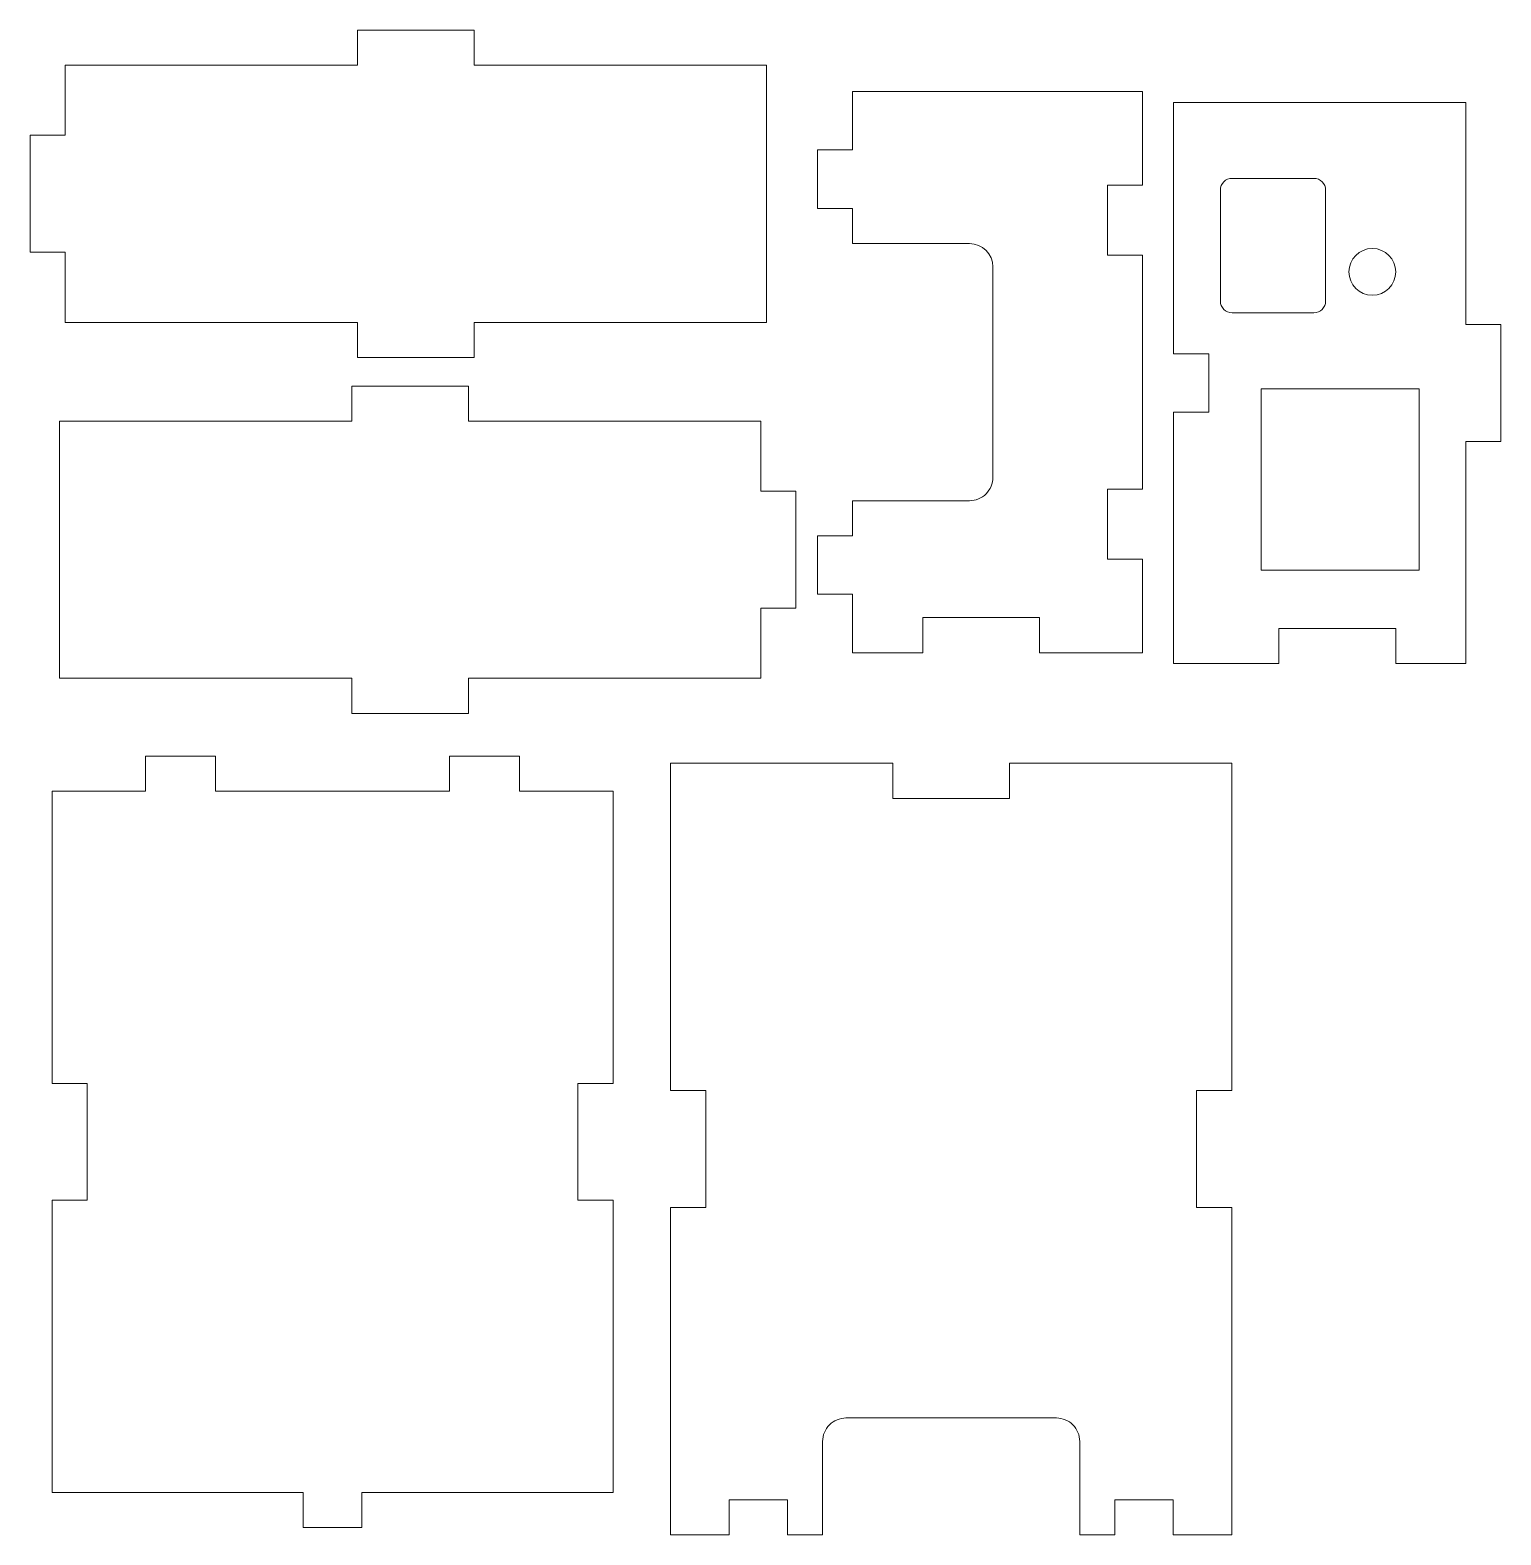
# Model space of a CAD drawing. Header units: millimetres. Extents: x -386 to 231, y -1182 to 269.
# Drawn here: x -366.1 to -240.3, y -252.7 to -123.9 of the extents above; entities that cross this region are included whole.
import ezdxf

# ---------------------------------------------------------------- set-up
doc = ezdxf.new("R2010")
doc.units = ezdxf.units.MM
doc.header["$MEASUREMENT"] = 0
doc.layers.add('3MM_TOPSIDE_ADAPTER', color=7, linetype='Continuous')

msp = doc.modelspace()

# ---------------------------------------------------------------- linework, layer by layer
at = {"layer": '3MM_TOPSIDE_ADAPTER', "color": 114, "lineweight": 9}
for points, knots in [([(-338.089, -123.941), (-338.089, -123.941), (-338.089, -126.941), (-338.089, -126.941), (-338.089, -126.941), (-338.089, -126.941), (-363.0889, -126.941), (-363.0889, -126.941), (-363.0889, -126.941), (-363.0889, -126.941), (-363.0889, -132.941), (-363.0889, -132.941), (-363.0889, -132.941), (-363.0889, -132.941), (-366.0889, -132.941), (-366.0889, -132.941), (-366.0889, -132.941), (-366.0889, -132.941), (-366.0889, -142.941), (-366.0889, -142.941), (-366.0889, -142.941), (-366.0889, -142.941), (-363.0889, -142.941), (-363.0889, -142.941), (-363.0889, -142.941), (-363.0889, -142.941), (-363.0889, -148.941), (-363.0889, -148.941), (-363.0889, -148.941), (-363.0889, -148.941), (-338.089, -148.941), (-338.089, -148.941), (-338.089, -148.941), (-338.089, -148.941), (-338.089, -151.941), (-338.089, -151.941), (-338.089, -151.941), (-338.089, -151.941), (-328.089, -151.941), (-328.089, -151.941), (-328.089, -151.941), (-328.089, -151.941), (-328.089, -148.941), (-328.089, -148.941), (-328.089, -148.941), (-328.089, -148.941), (-303.089, -148.941), (-303.089, -148.941), (-303.089, -148.941), (-303.089, -148.941), (-303.089, -126.941), (-303.089, -126.941), (-303.089, -126.941), (-303.089, -126.941), (-328.089, -126.941), (-328.089, -126.941), (-328.089, -126.941), (-328.089, -126.941), (-328.089, -123.941), (-328.089, -123.941), (-328.089, -123.941), (-328.089, -123.941), (-338.089, -123.941), (-338.089, -123.941)], [0, 0, 0, 0, 0.05882353, 0.05882353, 0.05882353, 0.05882353, 0.11764706, 0.11764706, 0.11764706, 0.11764706, 0.17647059, 0.17647059, 0.17647059, 0.17647059, 0.23529412, 0.23529412, 0.23529412, 0.23529412, 0.29411765, 0.29411765, 0.29411765, 0.29411765, 0.35294118, 0.35294118, 0.35294118, 0.35294118, 0.41176471, 0.41176471, 0.41176471, 0.41176471, 0.47058824, 0.47058824, 0.47058824, 0.47058824, 0.52941176, 0.52941176, 0.52941176, 0.52941176, 0.58823529, 0.58823529, 0.58823529, 0.58823529, 0.64705882, 0.64705882, 0.64705882, 0.64705882, 0.70588235, 0.70588235, 0.70588235, 0.70588235, 0.76470588, 0.76470588, 0.76470588, 0.76470588, 0.82352941, 0.82352941, 0.82352941, 0.82352941, 0.88235294, 0.88235294, 0.88235294, 0.88235294, 1, 1, 1, 1]), ([(-295.7147, -177.197), (-295.7147, -177.197), (-289.7146, -177.197), (-289.7146, -177.197), (-289.7146, -177.197), (-289.7146, -177.197), (-289.7147, -174.197), (-289.7147, -174.197), (-289.7147, -174.197), (-289.7147, -174.197), (-279.7147, -174.197), (-279.7147, -174.197), (-279.7147, -174.197), (-279.7147, -174.197), (-279.7147, -177.197), (-279.7147, -177.197), (-279.7147, -177.197), (-279.7147, -177.197), (-270.9198, -177.197), (-270.9198, -177.197), (-270.9198, -177.197), (-270.9198, -177.197), (-270.9197, -169.197), (-270.9197, -169.197), (-270.9197, -169.197), (-270.9197, -169.197), (-273.9198, -169.197), (-273.9198, -169.197), (-273.9198, -169.197), (-273.9198, -169.197), (-273.9198, -163.197), (-273.9198, -163.197), (-273.9198, -163.197), (-273.9198, -163.197), (-270.9198, -163.197), (-270.9198, -163.197), (-270.9198, -163.197), (-270.9198, -163.197), (-270.9198, -143.1972), (-270.9198, -143.1972), (-270.9198, -143.1972), (-270.9198, -143.1972), (-273.9198, -143.1971), (-273.9198, -143.1971), (-273.9198, -143.1971), (-273.9198, -143.1971), (-273.9198, -137.1971), (-273.9198, -137.1971), (-273.9198, -137.1971), (-273.9198, -137.1971), (-270.9198, -137.1971), (-270.9198, -137.1971), (-270.9198, -137.1971), (-270.9198, -137.1971), (-270.9198, -129.1971), (-270.9198, -129.1971), (-270.9198, -129.1971), (-270.9198, -129.1971), (-295.7147, -129.1971), (-295.7147, -129.1971), (-295.7147, -129.1971), (-295.7147, -129.1971), (-295.7147, -134.1971), (-295.7147, -134.1971), (-295.7147, -134.1971), (-295.7147, -134.1971), (-298.7147, -134.1971), (-298.7147, -134.1971), (-298.7147, -134.1971), (-298.7147, -134.1971), (-298.7147, -139.1971), (-298.7147, -139.1971), (-298.7147, -139.1971), (-298.7147, -139.1971), (-295.7147, -139.1971), (-295.7147, -139.1971), (-295.7147, -139.1971), (-295.7147, -139.1971), (-295.7147, -142.1971), (-295.7147, -142.1971), (-295.7147, -142.1971), (-295.7147, -142.1971), (-285.7147, -142.1971), (-285.7147, -142.1971), (-285.7147, -142.1971), (-284.6101, -142.1971), (-283.7147, -143.0925), (-283.7147, -144.1971), (-283.7147, -144.1971), (-283.7147, -144.1971), (-283.7146, -162.197), (-283.7146, -162.197), (-283.7146, -162.197), (-283.7147, -162.7274), (-283.9254, -163.2361), (-284.3005, -163.6112), (-284.3005, -163.6112), (-284.6755, -163.9863), (-285.1842, -164.1971), (-285.7148, -164.197), (-285.7148, -164.197), (-285.7148, -164.197), (-295.7148, -164.197), (-295.7148, -164.197), (-295.7148, -164.197), (-295.7148, -164.197), (-295.7147, -167.197), (-295.7147, -167.197), (-295.7147, -167.197), (-295.7147, -167.197), (-298.7147, -167.197), (-298.7147, -167.197), (-298.7147, -167.197), (-298.7147, -167.197), (-298.7147, -172.197), (-298.7147, -172.197), (-298.7147, -172.197), (-298.7147, -172.197), (-295.7147, -172.197), (-295.7147, -172.197), (-295.7147, -172.197), (-295.7147, -172.197), (-295.7147, -177.197), (-295.7147, -177.197)], [0, 0, 0, 0, 0.03125, 0.03125, 0.03125, 0.03125, 0.0625, 0.0625, 0.0625, 0.0625, 0.09375, 0.09375, 0.09375, 0.09375, 0.125, 0.125, 0.125, 0.125, 0.15625, 0.15625, 0.15625, 0.15625, 0.1875, 0.1875, 0.1875, 0.1875, 0.21875, 0.21875, 0.21875, 0.21875, 0.25, 0.25, 0.25, 0.25, 0.28125, 0.28125, 0.28125, 0.28125, 0.3125, 0.3125, 0.3125, 0.3125, 0.34375, 0.34375, 0.34375, 0.34375, 0.375, 0.375, 0.375, 0.375, 0.40625, 0.40625, 0.40625, 0.40625, 0.4375, 0.4375, 0.4375, 0.4375, 0.46875, 0.46875, 0.46875, 0.46875, 0.5, 0.5, 0.5, 0.5, 0.53125, 0.53125, 0.53125, 0.53125, 0.5625, 0.5625, 0.5625, 0.5625, 0.59375, 0.59375, 0.59375, 0.59375, 0.625, 0.625, 0.625, 0.625, 0.65625, 0.65625, 0.65625, 0.65625, 0.6875, 0.6875, 0.6875, 0.6875, 0.71875, 0.71875, 0.71875, 0.71875, 0.75, 0.75, 0.75, 0.75, 0.78125, 0.78125, 0.78125, 0.78125, 0.8125, 0.8125, 0.8125, 0.8125, 0.84375, 0.84375, 0.84375, 0.84375, 0.875, 0.875, 0.875, 0.875, 0.90625, 0.90625, 0.90625, 0.90625, 0.9375, 0.9375, 0.9375, 0.9375, 1, 1, 1, 1]), ([(-265.2509, -151.6231), (-265.2509, -151.6231), (-265.2509, -156.623), (-265.2509, -156.623), (-265.2509, -156.623), (-265.2509, -156.623), (-268.2509, -156.623), (-268.2509, -156.623), (-268.2509, -156.623), (-268.2509, -156.623), (-268.2509, -178.123), (-268.2509, -178.123), (-268.2509, -178.123), (-268.2509, -178.123), (-259.2509, -178.123), (-259.2509, -178.123), (-259.2509, -178.123), (-259.2509, -178.123), (-259.2509, -175.123), (-259.2509, -175.123), (-259.2509, -175.123), (-259.2509, -175.123), (-249.2509, -175.123), (-249.2509, -175.123), (-249.2509, -175.123), (-249.2509, -175.123), (-249.2509, -178.123), (-249.2509, -178.123), (-249.2509, -178.123), (-249.2509, -178.123), (-243.2509, -178.123), (-243.2509, -178.123), (-243.2509, -178.123), (-243.2509, -178.123), (-243.2509, -159.123), (-243.2509, -159.123), (-243.2509, -159.123), (-243.2509, -159.123), (-240.2509, -159.123), (-240.2509, -159.123), (-240.2509, -159.123), (-240.2509, -159.123), (-240.2509, -149.1231), (-240.2509, -149.1231), (-240.2509, -149.1231), (-240.2509, -149.1231), (-243.2509, -149.1231), (-243.2509, -149.1231), (-243.2509, -149.1231), (-243.2509, -149.1231), (-243.2509, -130.1231), (-243.2509, -130.1231), (-243.2509, -130.1231), (-243.2509, -130.1231), (-268.2509, -130.1231), (-268.2509, -130.1231), (-268.2509, -130.1231), (-268.2509, -130.1231), (-268.2509, -151.6231), (-268.2509, -151.6231), (-268.2509, -151.6231), (-268.2509, -151.6231), (-265.2509, -151.6231), (-265.2509, -151.6231)], [0, 0, 0, 0, 0.05882353, 0.05882353, 0.05882353, 0.05882353, 0.11764706, 0.11764706, 0.11764706, 0.11764706, 0.17647059, 0.17647059, 0.17647059, 0.17647059, 0.23529412, 0.23529412, 0.23529412, 0.23529412, 0.29411765, 0.29411765, 0.29411765, 0.29411765, 0.35294118, 0.35294118, 0.35294118, 0.35294118, 0.41176471, 0.41176471, 0.41176471, 0.41176471, 0.47058824, 0.47058824, 0.47058824, 0.47058824, 0.52941176, 0.52941176, 0.52941176, 0.52941176, 0.58823529, 0.58823529, 0.58823529, 0.58823529, 0.64705882, 0.64705882, 0.64705882, 0.64705882, 0.70588235, 0.70588235, 0.70588235, 0.70588235, 0.76470588, 0.76470588, 0.76470588, 0.76470588, 0.82352941, 0.82352941, 0.82352941, 0.82352941, 0.88235294, 0.88235294, 0.88235294, 0.88235294, 1, 1, 1, 1]), ([(-264.2509, -147.1231), (-264.2509, -147.3883), (-264.1455, -147.6426), (-263.958, -147.8302), (-263.958, -147.8302), (-263.7705, -148.0177), (-263.5161, -148.1231), (-263.2509, -148.1231), (-263.2509, -148.1231), (-263.2509, -148.1231), (-256.2509, -148.1231), (-256.2509, -148.1231), (-256.2509, -148.1231), (-255.9857, -148.1231), (-255.7313, -148.0177), (-255.5438, -147.8302), (-255.5438, -147.8302), (-255.3562, -147.6426), (-255.2509, -147.3883), (-255.2509, -147.1231), (-255.2509, -147.1231), (-255.2509, -147.1231), (-255.2509, -137.6231), (-255.2509, -137.6231), (-255.2509, -137.6231), (-255.2509, -137.0708), (-255.6986, -136.6231), (-256.2509, -136.6231), (-256.2509, -136.6231), (-256.2509, -136.6231), (-263.2509, -136.6231), (-263.2509, -136.6231), (-263.2509, -136.6231), (-263.5161, -136.6231), (-263.7705, -136.7284), (-263.958, -136.916), (-263.958, -136.916), (-264.1455, -137.1035), (-264.2509, -137.3579), (-264.2509, -137.6231), (-264.2509, -137.6231), (-264.2509, -137.6231), (-264.2509, -147.1231), (-264.2509, -147.1231)], [0, 0, 0, 0, 0.08333333, 0.08333333, 0.08333333, 0.08333333, 0.16666667, 0.16666667, 0.16666667, 0.16666667, 0.25, 0.25, 0.25, 0.25, 0.33333333, 0.33333333, 0.33333333, 0.33333333, 0.41666667, 0.41666667, 0.41666667, 0.41666667, 0.5, 0.5, 0.5, 0.5, 0.58333333, 0.58333333, 0.58333333, 0.58333333, 0.66666667, 0.66666667, 0.66666667, 0.66666667, 0.75, 0.75, 0.75, 0.75, 0.83333333, 0.83333333, 0.83333333, 0.83333333, 1, 1, 1, 1]), ([(-251.2509, -142.6231), (-252.3555, -142.6231), (-253.2509, -143.5185), (-253.2509, -144.6231), (-253.2509, -144.6231), (-253.2509, -145.7276), (-252.3555, -146.6231), (-251.2509, -146.6231), (-251.2509, -146.6231), (-250.1463, -146.6231), (-249.2509, -145.7277), (-249.2509, -144.6231), (-249.2509, -144.6231), (-249.2509, -143.5185), (-250.1463, -142.6231), (-251.2509, -142.6231)], [0, 0, 0, 0, 0.2, 0.2, 0.2, 0.2, 0.4, 0.4, 0.4, 0.4, 0.6, 0.6, 0.6, 0.6, 1, 1, 1, 1]), ([(-328.5738, -182.3881), (-328.5738, -182.3881), (-328.5738, -179.388), (-328.5738, -179.388), (-328.5738, -179.388), (-328.5738, -179.388), (-303.574, -179.3881), (-303.574, -179.3881), (-303.574, -179.3881), (-303.574, -179.3881), (-303.5739, -173.3881), (-303.5739, -173.3881), (-303.5739, -173.3881), (-303.5739, -173.3881), (-300.5739, -173.3881), (-300.5739, -173.3881), (-300.5739, -173.3881), (-300.5739, -173.3881), (-300.5739, -163.3881), (-300.5739, -163.3881), (-300.5739, -163.3881), (-300.5739, -163.3881), (-303.5739, -163.3881), (-303.5739, -163.3881), (-303.5739, -163.3881), (-303.5739, -163.3881), (-303.5739, -157.3881), (-303.5739, -157.3881), (-303.5739, -157.3881), (-303.5739, -157.3881), (-328.5738, -157.3881), (-328.5738, -157.3881), (-328.5738, -157.3881), (-328.5738, -157.3881), (-328.5738, -154.3881), (-328.5738, -154.3881), (-328.5738, -154.3881), (-328.5738, -154.3881), (-338.5738, -154.3881), (-338.5738, -154.3881), (-338.5738, -154.3881), (-338.5738, -154.3881), (-338.5738, -157.3881), (-338.5738, -157.3881), (-338.5738, -157.3881), (-338.5738, -157.3881), (-363.5738, -157.3881), (-363.5738, -157.3881), (-363.5738, -157.3881), (-363.5738, -157.3881), (-363.5738, -179.3881), (-363.5738, -179.3881), (-363.5738, -179.3881), (-363.5738, -179.3881), (-338.5738, -179.3881), (-338.5738, -179.3881), (-338.5738, -179.3881), (-338.5738, -179.3881), (-338.5738, -182.3881), (-338.5738, -182.3881), (-338.5738, -182.3881), (-338.5738, -182.3881), (-328.5738, -182.3881), (-328.5738, -182.3881)], [0, 0, 0, 0, 0.05882353, 0.05882353, 0.05882353, 0.05882353, 0.11764706, 0.11764706, 0.11764706, 0.11764706, 0.17647059, 0.17647059, 0.17647059, 0.17647059, 0.23529412, 0.23529412, 0.23529412, 0.23529412, 0.29411765, 0.29411765, 0.29411765, 0.29411765, 0.35294118, 0.35294118, 0.35294118, 0.35294118, 0.41176471, 0.41176471, 0.41176471, 0.41176471, 0.47058824, 0.47058824, 0.47058824, 0.47058824, 0.52941176, 0.52941176, 0.52941176, 0.52941176, 0.58823529, 0.58823529, 0.58823529, 0.58823529, 0.64705882, 0.64705882, 0.64705882, 0.64705882, 0.70588235, 0.70588235, 0.70588235, 0.70588235, 0.76470588, 0.76470588, 0.76470588, 0.76470588, 0.82352941, 0.82352941, 0.82352941, 0.82352941, 0.88235294, 0.88235294, 0.88235294, 0.88235294, 1, 1, 1, 1]), ([(-247.2509, -154.623), (-247.2509, -154.623), (-247.2509, -170.123), (-247.2509, -170.123), (-247.2509, -170.123), (-247.2509, -170.123), (-260.7509, -170.123), (-260.7509, -170.123), (-260.7509, -170.123), (-260.7509, -170.123), (-260.7509, -154.623), (-260.7509, -154.623), (-260.7509, -154.623), (-260.7509, -154.623), (-247.2509, -154.623), (-247.2509, -154.623)], [0, 0, 0, 0, 0.2, 0.2, 0.2, 0.2, 0.4, 0.4, 0.4, 0.4, 0.6, 0.6, 0.6, 0.6, 1, 1, 1, 1]), ([(-364.2117, -224.0366), (-364.2117, -224.0366), (-364.2117, -249.0366), (-364.2117, -249.0366), (-364.2117, -249.0366), (-364.2117, -249.0366), (-342.7117, -249.0366), (-342.7117, -249.0366), (-342.7117, -249.0366), (-342.7117, -249.0366), (-342.7117, -252.0366), (-342.7117, -252.0366), (-342.7117, -252.0366), (-342.7117, -252.0366), (-337.7118, -252.0366), (-337.7118, -252.0366), (-337.7118, -252.0366), (-337.7118, -252.0366), (-337.7118, -249.0366), (-337.7118, -249.0366), (-337.7118, -249.0366), (-337.7118, -249.0366), (-316.2118, -249.0366), (-316.2118, -249.0366), (-316.2118, -249.0366), (-316.2118, -249.0366), (-316.2118, -224.0366), (-316.2118, -224.0366), (-316.2118, -224.0366), (-316.2118, -224.0366), (-319.2118, -224.0366), (-319.2118, -224.0366), (-319.2118, -224.0366), (-319.2118, -224.0366), (-319.2118, -214.0366), (-319.2118, -214.0366), (-319.2118, -214.0366), (-319.2118, -214.0366), (-316.2118, -214.0366), (-316.2118, -214.0366), (-316.2118, -214.0366), (-316.2118, -214.0366), (-316.2118, -189.0367), (-316.2118, -189.0367), (-316.2118, -189.0367), (-316.2118, -189.0367), (-324.2118, -189.0367), (-324.2118, -189.0367), (-324.2118, -189.0367), (-324.2118, -189.0367), (-324.2118, -186.0367), (-324.2118, -186.0367), (-324.2118, -186.0367), (-324.2118, -186.0367), (-330.2118, -186.0367), (-330.2118, -186.0367), (-330.2118, -186.0367), (-330.2118, -186.0367), (-330.2118, -189.0367), (-330.2118, -189.0367), (-330.2118, -189.0367), (-330.2118, -189.0367), (-350.2117, -189.0367), (-350.2117, -189.0367), (-350.2117, -189.0367), (-350.2117, -189.0367), (-350.2117, -186.0367), (-350.2117, -186.0367), (-350.2117, -186.0367), (-350.2117, -186.0367), (-356.2117, -186.0367), (-356.2117, -186.0367), (-356.2117, -186.0367), (-356.2117, -186.0367), (-356.2117, -189.0367), (-356.2117, -189.0367), (-356.2117, -189.0367), (-356.2117, -189.0367), (-364.2117, -189.0367), (-364.2117, -189.0367), (-364.2117, -189.0367), (-364.2117, -189.0367), (-364.2117, -214.0366), (-364.2117, -214.0366), (-364.2117, -214.0366), (-364.2117, -214.0366), (-361.2117, -214.0366), (-361.2117, -214.0366), (-361.2117, -214.0366), (-361.2117, -214.0366), (-361.2117, -224.0366), (-361.2117, -224.0366), (-361.2117, -224.0366), (-361.2117, -224.0366), (-364.2117, -224.0366), (-364.2117, -224.0366)], [0, 0, 0, 0, 0.04, 0.04, 0.04, 0.04, 0.08, 0.08, 0.08, 0.08, 0.12, 0.12, 0.12, 0.12, 0.16, 0.16, 0.16, 0.16, 0.2, 0.2, 0.2, 0.2, 0.24, 0.24, 0.24, 0.24, 0.28, 0.28, 0.28, 0.28, 0.32, 0.32, 0.32, 0.32, 0.36, 0.36, 0.36, 0.36, 0.4, 0.4, 0.4, 0.4, 0.44, 0.44, 0.44, 0.44, 0.48, 0.48, 0.48, 0.48, 0.52, 0.52, 0.52, 0.52, 0.56, 0.56, 0.56, 0.56, 0.6, 0.6, 0.6, 0.6, 0.64, 0.64, 0.64, 0.64, 0.68, 0.68, 0.68, 0.68, 0.72, 0.72, 0.72, 0.72, 0.76, 0.76, 0.76, 0.76, 0.8, 0.8, 0.8, 0.8, 0.84, 0.84, 0.84, 0.84, 0.88, 0.88, 0.88, 0.88, 0.92, 0.92, 0.92, 0.92, 1, 1, 1, 1]), ([(-263.2845, -214.6564), (-263.2845, -214.6564), (-263.2845, -186.6564), (-263.2845, -186.6564), (-263.2845, -186.6564), (-263.2845, -186.6564), (-282.2845, -186.6564), (-282.2845, -186.6564), (-282.2845, -186.6564), (-282.2845, -186.6564), (-282.2845, -189.6564), (-282.2845, -189.6564), (-282.2845, -189.6564), (-282.2845, -189.6564), (-292.2844, -189.6564), (-292.2844, -189.6564), (-292.2844, -189.6564), (-292.2844, -189.6564), (-292.2844, -186.6564), (-292.2844, -186.6564), (-292.2844, -186.6564), (-292.2844, -186.6564), (-311.2844, -186.6564), (-311.2844, -186.6564), (-311.2844, -186.6564), (-311.2844, -186.6564), (-311.2844, -214.6564), (-311.2844, -214.6564), (-311.2844, -214.6564), (-311.2844, -214.6564), (-308.2844, -214.6564), (-308.2844, -214.6564), (-308.2844, -214.6564), (-308.2844, -214.6564), (-308.2844, -224.6564), (-308.2844, -224.6564), (-308.2844, -224.6564), (-308.2844, -224.6564), (-311.2844, -224.6564), (-311.2844, -224.6564), (-311.2844, -224.6564), (-311.2844, -224.6564), (-311.2844, -252.6563), (-311.2844, -252.6563), (-311.2844, -252.6563), (-311.2844, -252.6563), (-306.2844, -252.6563), (-306.2844, -252.6563), (-306.2844, -252.6563), (-306.2844, -252.6563), (-306.2844, -249.6563), (-306.2844, -249.6563), (-306.2844, -249.6563), (-306.2844, -249.6563), (-301.2844, -249.6563), (-301.2844, -249.6563), (-301.2844, -249.6563), (-301.2844, -249.6563), (-301.2844, -252.6563), (-301.2844, -252.6563), (-301.2844, -252.6563), (-301.2844, -252.6563), (-298.2844, -252.6563), (-298.2844, -252.6563), (-298.2844, -252.6563), (-298.2844, -252.6563), (-298.2844, -244.6563), (-298.2844, -244.6563), (-298.2844, -244.6563), (-298.2844, -244.1258), (-298.0737, -243.6171), (-297.6986, -243.2421), (-297.6986, -243.2421), (-297.3235, -242.867), (-296.8148, -242.6563), (-296.2844, -242.6563), (-296.2844, -242.6563), (-296.2844, -242.6563), (-278.2845, -242.6563), (-278.2845, -242.6563), (-278.2845, -242.6563), (-277.754, -242.6563), (-277.2453, -242.867), (-276.8703, -243.2421), (-276.8703, -243.2421), (-276.4952, -243.6171), (-276.2845, -244.1258), (-276.2845, -244.6563), (-276.2845, -244.6563), (-276.2845, -244.6563), (-276.2845, -252.6563), (-276.2845, -252.6563), (-276.2845, -252.6563), (-276.2845, -252.6563), (-273.2845, -252.6563), (-273.2845, -252.6563), (-273.2845, -252.6563), (-273.2845, -252.6563), (-273.2845, -249.6563), (-273.2845, -249.6563), (-273.2845, -249.6563), (-273.2845, -249.6563), (-268.2845, -249.6563), (-268.2845, -249.6563), (-268.2845, -249.6563), (-268.2845, -249.6563), (-268.2845, -252.6563), (-268.2845, -252.6563), (-268.2845, -252.6563), (-268.2845, -252.6563), (-263.2845, -252.6563), (-263.2845, -252.6563), (-263.2845, -252.6563), (-263.2845, -252.6563), (-263.2845, -224.6564), (-263.2845, -224.6564), (-263.2845, -224.6564), (-263.2845, -224.6564), (-266.2845, -224.6564), (-266.2845, -224.6564), (-266.2845, -224.6564), (-266.2845, -224.6564), (-266.2845, -214.6564), (-266.2845, -214.6564), (-266.2845, -214.6564), (-266.2845, -214.6564), (-263.2845, -214.6564), (-263.2845, -214.6564)], [0, 0, 0, 0, 0.03030303, 0.03030303, 0.03030303, 0.03030303, 0.06060606, 0.06060606, 0.06060606, 0.06060606, 0.09090909, 0.09090909, 0.09090909, 0.09090909, 0.12121212, 0.12121212, 0.12121212, 0.12121212, 0.15151515, 0.15151515, 0.15151515, 0.15151515, 0.18181818, 0.18181818, 0.18181818, 0.18181818, 0.21212121, 0.21212121, 0.21212121, 0.21212121, 0.24242424, 0.24242424, 0.24242424, 0.24242424, 0.27272727, 0.27272727, 0.27272727, 0.27272727, 0.3030303, 0.3030303, 0.3030303, 0.3030303, 0.33333333, 0.33333333, 0.33333333, 0.33333333, 0.36363636, 0.36363636, 0.36363636, 0.36363636, 0.39393939, 0.39393939, 0.39393939, 0.39393939, 0.42424242, 0.42424242, 0.42424242, 0.42424242, 0.45454545, 0.45454545, 0.45454545, 0.45454545, 0.48484848, 0.48484848, 0.48484848, 0.48484848, 0.51515152, 0.51515152, 0.51515152, 0.51515152, 0.54545455, 0.54545455, 0.54545455, 0.54545455, 0.57575758, 0.57575758, 0.57575758, 0.57575758, 0.60606061, 0.60606061, 0.60606061, 0.60606061, 0.63636364, 0.63636364, 0.63636364, 0.63636364, 0.66666667, 0.66666667, 0.66666667, 0.66666667, 0.6969697, 0.6969697, 0.6969697, 0.6969697, 0.72727273, 0.72727273, 0.72727273, 0.72727273, 0.75757576, 0.75757576, 0.75757576, 0.75757576, 0.78787879, 0.78787879, 0.78787879, 0.78787879, 0.81818182, 0.81818182, 0.81818182, 0.81818182, 0.84848485, 0.84848485, 0.84848485, 0.84848485, 0.87878788, 0.87878788, 0.87878788, 0.87878788, 0.90909091, 0.90909091, 0.90909091, 0.90909091, 0.93939394, 0.93939394, 0.93939394, 0.93939394, 1, 1, 1, 1])]:
    msp.add_open_spline(points, degree=3, knots=knots, dxfattribs=at)

doc.saveas('drawing.dxf')
